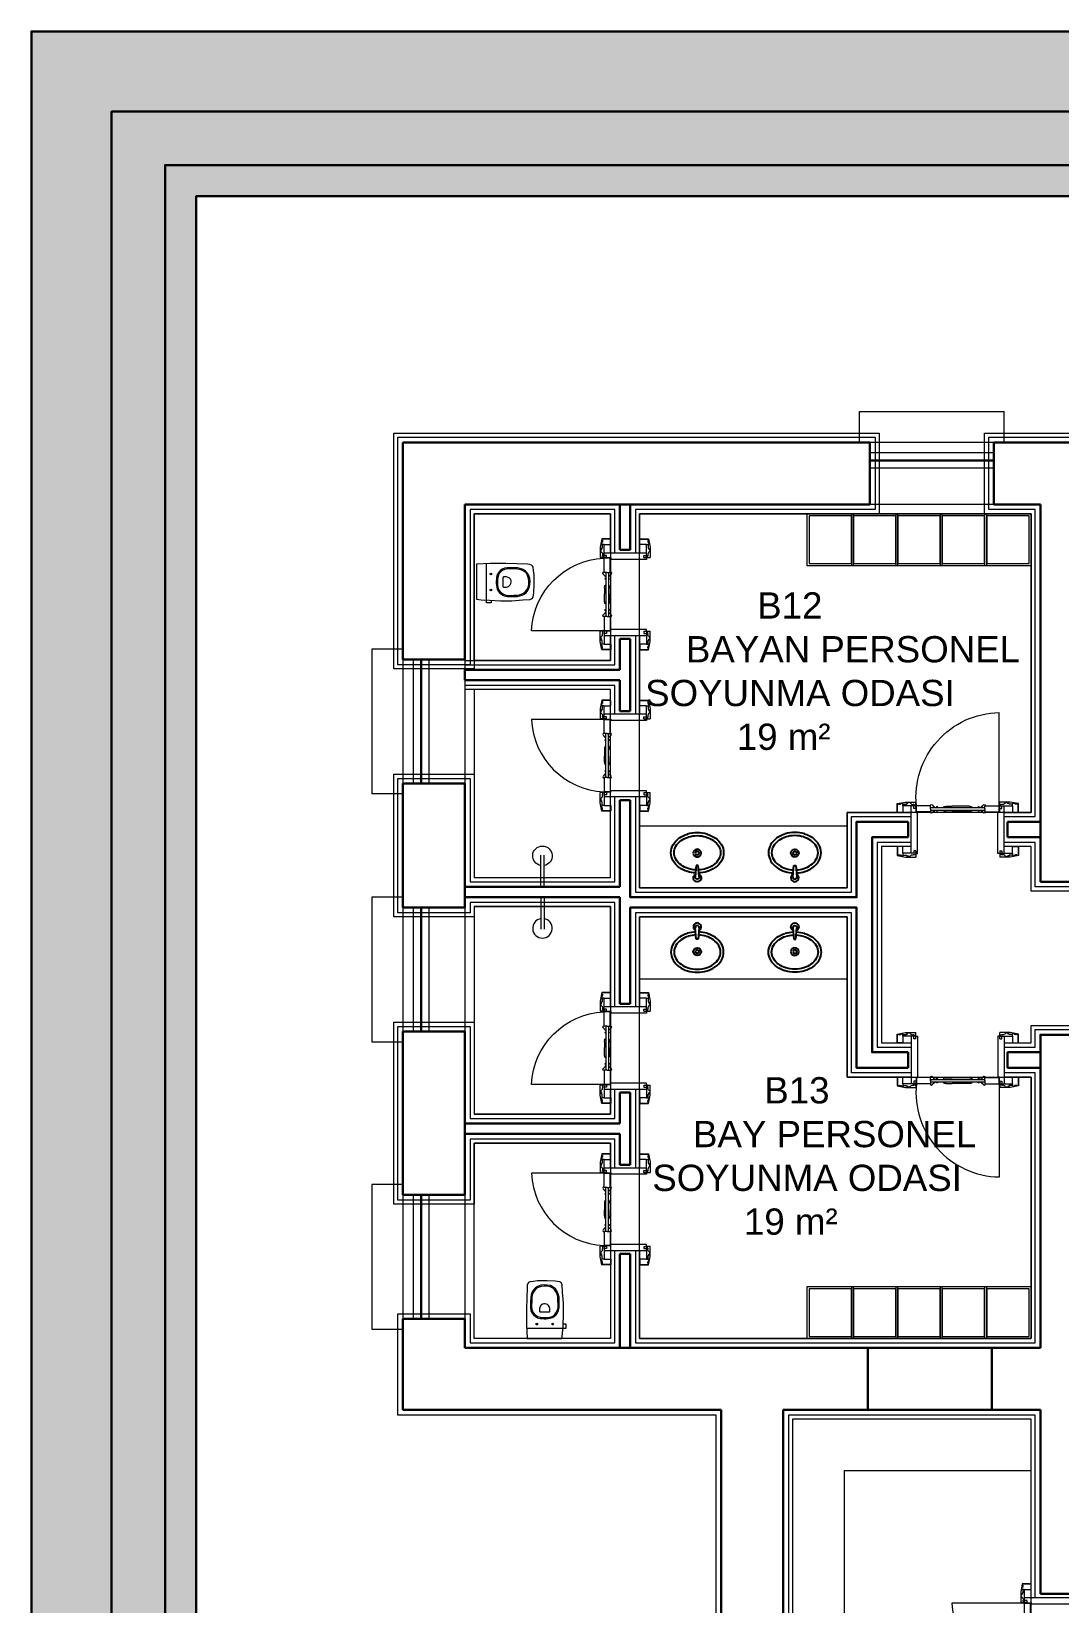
# Model space of a CAD drawing. Header units: millimetres. Extents: x 4346 to 24970, y -10214 to -5839.
# Drawn here: x 4346 to 5340, y -7501 to -5981 of the extents above; entities that cross this region are included whole.
import ezdxf

# ---------------------------------------------------------------- set-up
doc = ezdxf.new("R2010")
doc.units = ezdxf.units.MM
doc.set_wipeout_variables(frame=1)
doc.layers.add('a_mermer', color=143, linetype='Continuous', lineweight=0, transparency=0.2)
doc.layers.add('a_parke', color=35, linetype='Continuous', lineweight=0, transparency=0.2)
for name, color, linetype, lineweight in [('Duvar', 7, 'Continuous', 30), ('duvar mevcut', 55, 'Continuous', 30), ('QAPI_UST_KESIM', 1, 'Continuous', 5), ('TEFRIS', 11, 'Continuous', 15), ('Tefriş', 31, 'Continuous', 13), ('WL - ALÇIPAN KAPLAMA', 30, 'Continuous', 15), ('YAZıMAHAL', 152, 'Continuous', 20)]:
    doc.layers.add(name, color=color, linetype=linetype, lineweight=lineweight)
doc.layers.add('YH-A-01-R.Fi-100_TYPE2$0$A_furn-wet', color=113, linetype='Continuous')
doc.styles.add('STYLUS BT', font='stylu.ttf')

# ---------------------------------------------------------------- blocks, each defined once
blk = doc.blocks.new('YH-A-01-R.Fi-100_TYPE1$0$metropole')
blk.add_wipeout([(-16.9, 0), (16.9, 0), (17.4, -9.8), (17.6, -13.4), (17.6, -28.6), (17.3, -39), (16.8, -50.7), (16.7, -51.8), (16.1, -53.4), (15.2, -54.4), (14, -54.9), (6.7, -55.9), (-2.6, -56), (-14.8, -55), (-16.1, -54.1), (-17.1, -51.9), (-18.3, -34.4), (-18.4, -23.2), (-17.7, -9.8), (-17.4, -4.7)])
for points in [[(-2.6, -56), (2.6, -56), (6.7, -55.9), (11, -55.3), (14, -54.9), (15.2, -54.4), (16.1, -53.4), (16.7, -51.8), (16.9, -49.5), (17.6, -28.6), (17.6, -24.2), (17.6, -13.4), (16.9, 0), (-16.9, 0), (-16.9, 0), (-17.4, -4.7), (-17.9, -12.5), (-18.4, -23.2), (-18.3, -34.4), (-17.5, -44.9), (-17.1, -51.9), (-16.1, -54.1), (-14.8, -55), (-10.2, -55.6)], [(0.5, -19.2), (-1.7, -19.2), (-3.6, -19.4), (-5.6, -19.7), (-7.7, -20.4), (-9.5, -21.5), (-10.9, -22.6), (-12.1, -24.2), (-13, -25.6), (-13.5, -27), (-13.9, -28.5), (-14.2, -29.7), (-14.3, -31.2), (-14.2, -32.8), (-14.2, -36.3), (-14.1, -39.9), (-13.6, -41.9), (-12.9, -44.4), (-11.9, -46.1), (-10.7, -48.1), (-8.5, -49.8), (-5.7, -51.2), (-2.6, -51.8), (0.3, -51.9), (3.5, -51.6), (6.7, -50.4), (8.8, -49.2), (10.4, -47.5), (12, -45.2), (13, -42.2), (13.4, -39.6), (13.6, -35.8), (13.7, -32.3), (13.6, -29.8), (13.1, -27.1), (12.2, -25), (10.8, -23), (8.8, -21.3), (6.9, -20.2), (4.3, -19.5), (2.2, -19.3)], [(3.9, -25.7), (-4.6, -25.7), (-4.9, -25.9), (-5.1, -26.3), (-5.1, -29), (-4.9, -30), (-4.4, -31.1), (-3.7, -31.9), (-2.9, -32.8), (-1.8, -33.3), (-0.4, -33.7), (0.8, -33.7), (2.1, -33.3), (3.1, -32.4), (3.9, -31.5), (4.3, -30.6), (4.8, -29.2), (4.8, -26.3), (4.5, -25.9), (4.2, -25.8)]]:
    blk.add_lwpolyline(points, close=True)
for points in [[(-18, -14.3), (-20.5, -14.3), (-20.5, -9.8), (-17.7, -9.8), (17.4, -9.8)], [(0.5, -20.4), (-1.7, -20.3), (-3.5, -20.5), (-5.3, -20.8), (-7.3, -21.5), (-8.9, -22.4), (-10.1, -23.4), (-11.1, -24.8), (-11.9, -26.1), (-12.4, -27.3), (-12.8, -28.7), (-13.1, -29.8), (-13.1, -31.2), (-13.1, -32.8), (-13, -36.3), (-13, -39.7), (-12.5, -41.6), (-11.8, -43.9), (-10.9, -45.5), (-9.8, -47.3), (-7.9, -48.9), (-5.4, -50.1), (-2.5, -50.7), (0.2, -50.7), (3.2, -50.4), (6.2, -49.3), (8, -48.3), (9.5, -46.7), (10.9, -44.7), (11.9, -41.9), (12.3, -39.5), (12.4, -35.8), (12.6, -32.3), (12.5, -29.9), (12, -27.5), (11.2, -25.6), (10, -23.8), (8.2, -22.2), (6.4, -21.2), (4.1, -20.6), (2.1, -20.4), (0.5, -20.4)]]:
    blk.add_lwpolyline(points)
for centre in [(-7.9, -14), (7.5, -14)]:
    blk.add_circle(centre, 0.84)
blk = doc.blocks.new('duş başlığı')
for p, q in [((5198.2, 25500.1), (5198.2, 25469.3)), ((5201.2, 25500.1), (5201.2, 25469.3))]:
    blk.add_line(p, q)
blk.add_arc((5199.7, 25470.1), 9.5, 99.0847, 80.9153)
blk = doc.blocks.new('kapipervaz')
at = {"layer": 'QAPI_UST_KESIM'}
for p, q in [((76405.6, 185957.2), (76405.6, 185963.7)), ((76405.6, 185963.7), (76410.8, 185963.7)), ((76410.8, 185963.7), (76410.8, 185955.7)), ((76393.2, 185959.7), (76395.2, 185959.7)), ((76393.2, 185959.7), (76393.2, 185956.3)), ((76393.2, 185957.2), (76405.6, 185957.2)), ((76395.2, 185959.7), (76395.2, 185957.2)), ((76402.2, 185954.9), (76400.8, 185954.9)), ((76405.6, 185955.5), (76402.2, 185955.5)), ((76402.2, 185955.5), (76402.2, 185954.9)), ((76405.6, 185957.2), (76405.6, 185955.5)), ((76405.6, 185955.5), (76405.6, 185955.1)), ((76407, 185955.1), (76407.2, 185955.1))]:
    blk.add_line(p, q, dxfattribs=at)
for centre, radius, start, end in [((76393.3, 185956.3), 0.154, 164.5943, 245.8606), ((76393.7, 185953.6), 2.61, 60.471, 98.9376), ((76395.2, 185956), 0.275, 217.0222, 348.7051), ((76395.7, 185952.3), 3.62, 35.9499, 94.6026), ((76399.6, 185955.1), 1.15, 211.4655, 352.0444), ((76406.3, 185955.3), 0.766, 199.2135, 337.6241), ((76409, 185953), 2.73, 74.455, 132.3462), ((76410.3, 185955.8), 0.516, 194.6871, 347.1328)]:
    blk.add_arc(centre, radius, start, end, dxfattribs=at)
blk = doc.blocks.new('papuc1')
at = {"layer": 'QAPI_UST_KESIM'}
for p, q in [((76393.2, 185928.6), (76401.3, 185930.1)), ((76393.2, 185920), (76393.2, 185928.6)), ((76401.3, 185930.1), (76411.2, 185930.1)), ((76411.2, 185925.7), (76411.2, 185930.1))]:
    blk.add_line(p, q, dxfattribs=at)
blk = doc.blocks.new('k20')
at = {"layer": 'QAPI_UST_KESIM'}
for p, q in [((-6.1, -19.8), (-6.1, 26.4)), ((-1.4, 19.8), (0, 19.8)), ((-1.2, 20.3), (-1.2, 26.4)), ((-1.2, 26.3), (-1.2, 20.3)), ((12.6, 26.3), (-1.2, 26.3)), ((12.6, 20.3), (-1.2, 20.3)), ((0, -19.8), (0, 19.8)), ((12.6, 23.2), (12.6, 26.3)), ((65.2, 24.5), (12.6, 24.5)), ((12.6, 23.3), (12.6, 20.3)), ((65.2, 22), (12.6, 22)), ((14.9, 26.4), (14.6, 26.4)), ((14.9, 20.1), (14.6, 20.1)), ((16.5, 24.5), (16.5, 25.1)), ((16.5, 22), (16.5, 21.4)), ((27.6, 25.7), (27.6, 26)), ((27.6, 26), (44.5, 26)), ((27.6, 20.8), (27.6, 20.5)), ((27.6, 20.5), (44.5, 20.5)), ((50.1, 26), (44.5, 26)), ((50.1, 20.5), (44.5, 20.5)), ((50.1, 25.7), (50.1, 26)), ((50.1, 20.8), (50.1, 20.5)), ((61.3, 24.5), (61.3, 25.1)), ((61.3, 22), (61.3, 21.4)), ((62.9, 26.4), (63.2, 26.4)), ((62.9, 20.1), (63.2, 20.1)), ((65.2, 26.3), (79, 26.3)), ((65.2, 23.2), (65.2, 26.3)), ((65.2, 23.3), (65.2, 20.3)), ((65.2, 20.3), (79, 20.3)), ((77.8, -19.8), (77.8, 19.8)), ((79.2, 19.8), (77.8, 19.8)), ((79, 20.3), (79, 26.4)), ((83.9, -19.8), (83.9, 26.4)), ((-1.8, -19.8), (0, -19.8)), ((79.6, -19.8), (77.8, -19.8))]:
    blk.add_line(p, q, dxfattribs=at)
for points in [[(-1.2, 26.4), (-1.2, 116.6)], [(-1.8, 26.3), (-1.4, 26.3), (-1.4, 19.8)], [(79.2, 19.8), (79.2, 26.3), (79.6, 26.3)]]:
    blk.add_lwpolyline(points, dxfattribs=at)
for points in [[(18, 24.5), (18, 25), (18.3, 25, -1), (19.3, 25), (19.5, 25), (19.5, 24.5)], [(18, 22), (18, 21.5), (18.3, 21.5, 1), (19.3, 21.5), (19.5, 21.5), (19.5, 22)], [(58.3, 24.5), (58.3, 25), (58.5, 25, -1), (59.5, 25), (59.8, 25), (59.8, 24.5)], [(58.3, 22.1), (58.3, 21.6), (58.5, 21.6, 1), (59.5, 21.6), (59.8, 21.6), (59.8, 22.1)]]:
    blk.add_lwpolyline(points, format="xyb", dxfattribs=at)
for centre, radius, start, end in [((-2.7, 34.4), 82.1, 354.3568, 88.926), ((-2.7, 34.4), 82.1, 354.3568, 88.926), ((13.4, 26.3), 1.2, 5.6023, 180.4803), ((13.4, 20.3), 1.2, 179.5197, 354.3977), ((16.8, 27.1), 2, 199.6761, 263.2827), ((16.8, 19.5), 2, 96.7173, 160.3239), ((26.3, 23.8), 1.92, 94.5143, 156.6514), ((26.3, 22.8), 1.92, 203.3486, 265.4857), ((27.1, 12.6), 13.1, 87.45, 94.1021), ((27.1, 33.9), 13.1, 265.8979, 272.55), ((50.7, 12.6), 13.1, 85.8979, 92.55), ((50.7, 33.9), 13.1, 267.45, 274.1021), ((51.5, 23.8), 1.92, 23.3486, 85.4857), ((51.5, 22.8), 1.92, 274.5143, 336.6514), ((61, 27.1), 2, 276.7173, 340.3239), ((61, 19.5), 2, 19.6761, 83.2827), ((64.4, 26.3), 1.2, 359.5197, 174.3977), ((64.4, 20.3), 1.2, 185.6023, 0.4803)]:
    blk.add_arc(centre, radius, start, end, dxfattribs=at)
at = {"layer": 'QAPI_UST_KESIM', "extrusion": (0, 0, -1), "xscale": -1, "zscale": -1}
for name, p in [('papuc1', (76413, -185900.2)), ('kapipervaz', (76313.6, -185976.9))]:
    blk.add_blockref(name, p, dxfattribs=at)
at = {"layer": 'QAPI_UST_KESIM', "extrusion": (0, 0, -1), "xscale": -1, "zscale": -1, "rotation": 180}
for name, p in [('kapipervaz', (-76391.4, 185983.5)), ('papuc1', (-76490.8, 185906.8))]:
    blk.add_blockref(name, p, dxfattribs=at)
at = {"layer": 'QAPI_UST_KESIM', "xscale": -1}
for name, p in [('papuc1', (76490.8, -185900.2)), ('kapipervaz', (76391.4, -185976.9))]:
    blk.add_blockref(name, p, dxfattribs=at)
at = {"layer": 'QAPI_UST_KESIM', "xscale": -1, "rotation": 180}
for name, p in [('kapipervaz', (-76313.6, 185983.5)), ('papuc1', (-76413, 185906.8))]:
    blk.add_blockref(name, p, dxfattribs=at)
blk = doc.blocks.new('fghdgfhhg')
at = {"layer": 'YH-A-01-R.Fi-100_TYPE2$0$A_furn-wet'}
for p, q in [((14593.5, -5515.4), (14604.5, -5514.4)), ((14593.5, -5517.4), (14593.5, -5515.4)), ((14604.5, -5518.4), (14593.5, -5517.4))]:
    blk.add_line(p, q, dxfattribs=at)
for radius in [3.77, 1.77]:
    blk.add_circle((14581.5, -5516.4), radius, dxfattribs=at)
for centre, radius, start, end in [((14588.5, -5514.4), 26.5, 144.7276, 163.6705), ((14588.5, -5514.4), 23.5, 144.7276, 163.6705), ((14584, -5511.2), 21, 120.3538, 144.7276), ((14584, -5511.2), 18, 120.3538, 144.7276), ((14581.1, -5506.4), 15.4, 90, 120.3538), ((14581.1, -5506.4), 12.4, 90, 120.3538), ((14581.1, -5506.4), 15.4, 59.6462, 90), ((14581.1, -5506.4), 12.4, 59.6462, 90), ((14578.3, -5511.2), 18, 35.2724, 59.6462), ((14578.3, -5511.2), 21, 35.2724, 59.6462), ((14573.8, -5514.4), 23.5, 16.3295, 35.2724), ((14573.8, -5514.4), 26.5, 16.3295, 35.2724), ((14595.5, -5516.4), 33.9, 163.6705, 180), ((14595.5, -5516.4), 33.9, 180, 196.3295), ((14595.5, -5516.4), 30.9, 163.6705, 180), ((14595.5, -5516.4), 30.9, 180, 196.3295), ((14566.8, -5516.4), 30.9, 2.5452, 16.3295), ((14566.8, -5516.4), 30.9, 343.6705, 357.4548), ((14566.8, -5516.4), 33.9, 2.7799, 16.3295), ((14566.8, -5516.4), 33.9, 343.6705, 357.2201), ((14605.5, -5516.4), 3.77, 208.3615, 151.6385), ((14604.7, -5516.4), 2.01, 264.8056, 95.1944), ((14588.5, -5518.5), 26.5, 196.3295, 215.2724), ((14588.5, -5518.5), 23.5, 196.3295, 215.2724), ((14584, -5521.7), 18, 215.2724, 239.6462), ((14578.3, -5521.7), 18, 300.3538, 324.7276), ((14573.8, -5518.5), 23.5, 324.7276, 343.6705), ((14573.8, -5518.5), 26.5, 324.7276, 343.6705), ((14584, -5521.7), 21, 215.2724, 239.6462), ((14581.1, -5526.5), 15.4, 239.6462, 270), ((14581.1, -5526.5), 12.4, 239.6462, 270), ((14581.1, -5526.5), 12.4, 270, 300.3538), ((14581.1, -5526.5), 15.4, 270, 300.3538), ((14578.3, -5521.7), 21, 300.3538, 324.7276)]:
    blk.add_arc(centre, radius, start, end, dxfattribs=at)
blk = doc.blocks.new('k06')
at = {"layer": 'QAPI_UST_KESIM'}
for p, q in [((13258.7, -985.5), (13258.7, -944.4)), ((13263.4, -951), (13264.8, -951)), ((13263.6, -950.5), (13263.6, -944.4)), ((13277.4, -944.5), (13263.6, -944.5)), ((13277.4, -950.5), (13263.6, -950.5)), ((13264.8, -985.5), (13264.8, -951)), ((13277.4, -947.6), (13277.4, -944.5)), ((13277.4, -946.3), (13320, -946.3)), ((13277.4, -947.5), (13277.4, -950.5)), ((13277.4, -948.8), (13320, -948.8)), ((13279.7, -944.4), (13279.4, -944.4)), ((13279.7, -950.6), (13279.4, -950.6)), ((13281.3, -946.3), (13281.3, -945.7)), ((13281.3, -948.8), (13281.3, -949.3)), ((13292.5, -945.1), (13292.5, -944.8)), ((13292.5, -944.8), (13298.1, -944.8)), ((13292.5, -949.9), (13292.5, -950.3)), ((13292.5, -950.3), (13298.1, -950.3)), ((13304.9, -944.8), (13298.1, -944.8)), ((13304.9, -950.3), (13298.1, -950.3)), ((13304.9, -945.1), (13304.9, -944.8)), ((13304.9, -949.9), (13304.9, -950.3)), ((13316, -946.3), (13316, -945.7)), ((13316, -948.8), (13316, -949.3)), ((13317.7, -944.4), (13318, -944.4)), ((13317.7, -950.6), (13318, -950.6)), ((13320, -944.5), (13333.8, -944.5)), ((13320, -947.6), (13320, -944.5)), ((13320, -947.5), (13320, -950.5)), ((13320, -950.5), (13333.8, -950.5)), ((13332.6, -985.5), (13332.6, -951)), ((13334, -951), (13332.6, -951)), ((13333.8, -950.5), (13333.8, -944.4)), ((13333.8, -944.5), (13333.8, -950.5)), ((13338.7, -985.5), (13338.7, -944.4)), ((13263, -985.5), (13264.8, -985.5)), ((13334.4, -985.5), (13332.6, -985.5))]:
    blk.add_line(p, q, dxfattribs=at)
for points in [[(13333.8, -944.4), (13333.8, -874.2)], [(13263.4, -951), (13263.4, -944.5), (13263, -944.5)], [(13334.4, -944.5), (13334, -944.5), (13334, -951)]]:
    blk.add_lwpolyline(points, dxfattribs=at)
for points in [[(13284.3, -946.3), (13284.3, -945.8), (13284.1, -945.8, 1), (13283.1, -945.8), (13282.8, -945.8), (13282.8, -946.3)], [(13284.3, -948.7), (13284.3, -949.2), (13284.1, -949.2, -1), (13283.1, -949.2), (13282.8, -949.2), (13282.8, -948.7)], [(13314.6, -946.3), (13314.6, -945.8), (13314.3, -945.8, 1), (13313.3, -945.8), (13313.1, -945.8), (13313.1, -946.3)], [(13314.6, -948.8), (13314.6, -949.3), (13314.3, -949.3, -1), (13313.3, -949.3), (13313.1, -949.3), (13313.1, -948.8)]]:
    blk.add_lwpolyline(points, format="xyb", dxfattribs=at)
for centre, radius, start, end in [((13337.3, -947.9), 73.8, 92.7152, 177.2848), ((13278.2, -944.5), 1.2, 5.6023, 180.4803), ((13278.2, -950.5), 1.2, 179.5197, 354.3977), ((13281.6, -943.7), 2, 199.6761, 263.2827), ((13281.6, -951.3), 2, 96.7173, 160.3239), ((13291.1, -947), 1.92, 94.5143, 156.6514), ((13291.1, -948), 1.92, 203.3486, 265.4857), ((13291.9, -958.2), 13.1, 87.45, 94.1021), ((13291.9, -936.9), 13.1, 265.8979, 272.55), ((13305.5, -958.2), 13.1, 85.8979, 92.55), ((13305.5, -936.9), 13.1, 267.45, 274.1021), ((13306.3, -947), 1.92, 23.3486, 85.4857), ((13306.3, -948), 1.92, 274.5143, 336.6514), ((13315.8, -943.7), 2, 276.7173, 340.3239), ((13315.8, -951.3), 2, 19.6761, 83.2827), ((13319.2, -944.5), 1.2, 359.5197, 174.3977), ((13319.2, -950.5), 1.2, 185.6023, 0.4803)]:
    blk.add_arc(centre, radius, start, end, dxfattribs=at)
for name, p in [('papuc1', (-63148.2, -186871)), ('kapipervaz', (-63058.8, -186942.7))]:
    blk.add_blockref(name, p, dxfattribs=at)
at = {"layer": 'QAPI_UST_KESIM', "rotation": 180}
for name, p in [('kapipervaz', (89656.1, 185012.7)), ('papuc1', (89745.6, 184941))]:
    blk.add_blockref(name, p, dxfattribs=at)
at = {"layer": 'QAPI_UST_KESIM', "extrusion": (0, 0, -1), "zscale": -1}
for name, p in [('papuc1', (-89745.6, -186871)), ('kapipervaz', (-89656.1, -186942.7))]:
    blk.add_blockref(name, p, dxfattribs=at)
at = {"layer": 'QAPI_UST_KESIM', "extrusion": (0, 0, -1), "zscale": -1, "rotation": 180}
for name, p in [('kapipervaz', (63058.8, 185012.7)), ('papuc1', (63148.2, 184941))]:
    blk.add_blockref(name, p, dxfattribs=at)
blk = doc.blocks.new('k27')
at = {"layer": 'QAPI_UST_KESIM'}
for p, q in [((-73.9, -32.3), (-73.9, 38.9)), ((-69.2, 32.3), (-67.8, 32.3)), ((-69, 32.8), (-69, 38.9)), ((-55.2, 38.8), (-69, 38.8)), ((-55.2, 32.8), (-69, 32.8)), ((-67.8, -32.3), (-67.8, 32.3)), ((-55.2, 35.7), (-55.2, 38.8)), ((-55.2, 37), (-12.6, 37)), ((-55.2, 35.8), (-55.2, 32.8)), ((-55.2, 34.5), (-12.6, 34.5)), ((-52.9, 38.9), (-53.2, 38.9)), ((-52.9, 32.6), (-53.2, 32.6)), ((-51.3, 37), (-51.3, 37.6)), ((-51.3, 34.5), (-51.3, 33.9)), ((-40.1, 38.2), (-40.1, 38.5)), ((-40.1, 38.5), (-34.5, 38.5)), ((-40.1, 33.3), (-40.1, 33)), ((-40.1, 33), (-34.5, 33)), ((-27.6, 38.5), (-34.5, 38.5)), ((-27.6, 33), (-34.5, 33)), ((-27.6, 38.2), (-27.6, 38.5)), ((-27.6, 33.3), (-27.6, 33)), ((-16.5, 37), (-16.5, 37.6)), ((-16.5, 34.5), (-16.5, 33.9)), ((-14.9, 38.9), (-14.6, 38.9)), ((-14.9, 32.6), (-14.6, 32.6)), ((-12.6, 38.8), (1.2, 38.8)), ((-12.6, 35.7), (-12.6, 38.8)), ((-12.6, 35.8), (-12.6, 32.8)), ((-12.6, 32.8), (1.2, 32.8)), ((0, -32.3), (0, 32.3)), ((1.4, 32.3), (0, 32.3)), ((1.2, 32.8), (1.2, 38.9)), ((1.2, 38.8), (1.2, 32.8)), ((6.1, -32.3), (6.1, 38.9)), ((-69.6, -32.3), (-67.8, -32.3)), ((1.8, -32.3), (0, -32.3))]:
    blk.add_line(p, q, dxfattribs=at)
for points in [[(1.2, 38.9), (1.2, 109.1)], [(-69.2, 32.3), (-69.2, 38.8), (-69.6, 38.8)], [(1.8, 38.8), (1.4, 38.8), (1.4, 32.3)]]:
    blk.add_lwpolyline(points, dxfattribs=at)
for points in [[(-48.3, 37), (-48.3, 37.5), (-48.5, 37.5, 1), (-49.5, 37.5), (-49.8, 37.5), (-49.8, 37)], [(-48.3, 34.6), (-48.3, 34.1), (-48.5, 34.1, -1), (-49.5, 34.1), (-49.8, 34.1), (-49.8, 34.6)], [(-18, 37), (-18, 37.5), (-18.3, 37.5, 1), (-19.3, 37.5), (-19.5, 37.5), (-19.5, 37)], [(-18, 34.5), (-18, 34), (-18.3, 34, -1), (-19.3, 34), (-19.5, 34), (-19.5, 34.5)]]:
    blk.add_lwpolyline(points, format="xyb", dxfattribs=at)
for centre, radius, start, end in [((4.7, 35.4), 73.8, 92.7152, 177.2848), ((-54.4, 38.8), 1.2, 5.6023, 180.4803), ((-54.4, 32.8), 1.2, 179.5197, 354.3977), ((-51, 39.6), 2, 199.6761, 263.2827), ((-51, 32), 2, 96.7173, 160.3239), ((-41.5, 36.3), 1.92, 94.5143, 156.6514), ((-41.5, 35.3), 1.92, 203.3486, 265.4857), ((-40.7, 25.1), 13.1, 87.45, 94.1021), ((-40.7, 46.4), 13.1, 265.8979, 272.55), ((-27.1, 25.1), 13.1, 85.8979, 92.55), ((-27.1, 46.4), 13.1, 267.45, 274.1021), ((-26.3, 36.3), 1.92, 23.3486, 85.4857), ((-26.3, 35.3), 1.92, 274.5143, 336.6514), ((-16.8, 39.6), 2, 276.7173, 340.3239), ((-16.8, 32), 2, 19.6761, 83.2827), ((-13.4, 38.8), 1.2, 359.5197, 174.3977), ((-13.4, 32.8), 1.2, 185.6023, 0.4803)]:
    blk.add_arc(centre, radius, start, end, dxfattribs=at)
for name, p in [('papuc1', (-76480.8, -185887.7)), ('kapipervaz', (-76391.4, -185989.4))]:
    blk.add_blockref(name, p, dxfattribs=at)
at = {"layer": 'QAPI_UST_KESIM', "rotation": 180}
for name, p in [('kapipervaz', (76323.6, 185996)), ('papuc1', (76413, 185894.3))]:
    blk.add_blockref(name, p, dxfattribs=at)
at = {"layer": 'QAPI_UST_KESIM', "extrusion": (0, 0, -1), "zscale": -1}
for name, p in [('papuc1', (-76413, -185887.7)), ('kapipervaz', (-76323.6, -185989.4))]:
    blk.add_blockref(name, p, dxfattribs=at)
at = {"layer": 'QAPI_UST_KESIM', "extrusion": (0, 0, -1), "zscale": -1, "rotation": 180}
for name, p in [('kapipervaz', (76391.4, 185996)), ('papuc1', (76480.8, 185894.3))]:
    blk.add_blockref(name, p, dxfattribs=at)

msp = doc.modelspace()

# ---------------------------------------------------------------- hatches: boundary and pattern name
at = {"layer": 'Duvar'}
h = msp.add_hatch(color=256, dxfattribs=at)
h.dxf.hatch_style = 1
h.paths.add_polyline_path([(4423.2, -10136.8), (10254.2, -10136.8), (10254.2, -6058.9), (4423.2, -6058.9)], flags=16)
h.paths.add_polyline_path([(4345.7, -10214.3), (10331.8, -10214.3), (10331.8, -5981.3), (4345.7, -5981.3)])
at = {"layer": 'Duvar', "true_color": 0x636466}
h = msp.add_hatch(color=251, dxfattribs=at)
h.dxf.hatch_style = 1
h.paths.add_polyline_path([(4475, -10085.1), (10202.5, -10085.1), (10202.5, -6110.6), (4475, -6110.6)], flags=16)
h.paths.add_polyline_path([(4423.2, -10136.8), (10254.2, -10136.8), (10254.2, -6058.9), (4423.2, -6058.9)])
at = {"layer": 'Duvar'}
h = msp.add_hatch(color=256, dxfattribs=at)
h.dxf.hatch_style = 1
h.paths.add_polyline_path([(4505.1, -10054.9), (10172.4, -10054.9), (10172.4, -6140.7), (4505.1, -6140.7)], flags=16)
h.paths.add_polyline_path([(4475, -10085.1), (10202.5, -10085.1), (10202.5, -6110.6), (4475, -6110.6)])

# ---------------------------------------------------------------- linework, layer by layer
at = {"lineweight": 5}
for p, q in [((5147.3, -6379), (5147.3, -6349)), ((5147.3, -6349), (5287.3, -6349)), ((5287.3, -6379), (5287.3, -6349)), ((4705.3, -6579), (4675.3, -6579)), ((4705.3, -6579), (4675.3, -6579)), ((4675.3, -6579), (4675.3, -6719)), ((4705.3, -6719), (4675.3, -6719)), ((4705.3, -6819), (4675.3, -6819)), ((4675.3, -6819), (4675.3, -6959)), ((4675.3, -6959), (4705.3, -6959)), ((4705.3, -7097), (4675.3, -7097)), ((4675.3, -7097), (4675.3, -7237)), ((4675.3, -7237), (4705.3, -7237))]:
    msp.add_line(p, q, dxfattribs=at)
at = {"color": 5, "lineweight": 0}
for p, q in [((5277.3, -6379), (5157.3, -6379)), ((5277.3, -6389), (5157.3, -6389)), ((5277.3, -6404), (5157.3, -6404)), ((5277.3, -6439), (5157.3, -6439)), ((4705.3, -6589), (4705.3, -6709)), ((4715.3, -6589), (4715.3, -6709)), ((4730.3, -6589), (4730.3, -6709)), ((4765.3, -6589), (4765.3, -6709)), ((4705.3, -6829), (4705.3, -6949)), ((4715.3, -6829), (4715.3, -6949)), ((4730.3, -6829), (4730.3, -6949)), ((4765.3, -6829), (4765.3, -6949)), ((4705.3, -7107), (4705.3, -7227)), ((4715.3, -7107), (4715.3, -7227)), ((4730.3, -7107), (4730.3, -7227)), ((4765.3, -7107), (4765.3, -7227))]:
    msp.add_line(p, q, dxfattribs=at)
at = {"color": 5, "lineweight": 30}
for p, q in [((5277.3, -6396.5), (5157.3, -6396.5)), ((4705.3, -6589), (4765.3, -6589)), ((4722.8, -6589), (4722.8, -6709)), ((4705.3, -6709), (4765.3, -6709)), ((4705.3, -6829), (4765.3, -6829)), ((4722.8, -6829), (4722.8, -6949)), ((4705.3, -6949), (4765.3, -6949)), ((4705.3, -7107), (4765.3, -7107)), ((4722.8, -7107), (4722.8, -7227)), ((4705.3, -7227), (4765.3, -7227))]:
    msp.add_line(p, q, dxfattribs=at)
for points in [[(5157.3, -6379), (5157.3, -6439)], [(5277.3, -6379), (5277.3, -6439)]]:
    msp.add_lwpolyline(points, dxfattribs=at)
at = {"layer": 'a_mermer'}
for points in [[(4934.3, -6448), (5313.3, -6448), (5313.3, -6737), (5135.3, -6737), (5135.3, -6810), (4934.3, -6810), (4934.3, -6448)], [(4934.3, -6838), (5135.3, -6838), (5135.3, -6993), (5313.3, -6993), (5313.3, -7246), (4934.3, -7246), (4934.3, -6838)], [(5313.3, -8703.3), (5313.3, -7324), (5082.3, -7324), (5082.3, -8869)]]:
    msp.add_lwpolyline(points, dxfattribs=at)
for points in [[(4774.3, -6800), (4906.3, -6800), (4906.3, -6618), (4774.3, -6618)], [(4774.5, -6828), (4906.3, -6828), (4906.3, -7029), (4774.5, -7029)]]:
    msp.add_lwpolyline(points, close=True, dxfattribs=at)
at = {"layer": 'Duvar'}
for p, q in [((5155.3, -7255), (5275.3, -7255)), ((5155.3, -7315), (5275.3, -7315))]:
    msp.add_line(p, q, dxfattribs=at)
for points in [[(4345.7, -10214.3), (10331.8, -10214.3), (10331.8, -5981.3), (4345.7, -5981.3)], [(4423.2, -10136.8), (10254.2, -10136.8), (10254.2, -6058.9), (4423.2, -6058.9)], [(4475, -10085.1), (10202.5, -10085.1), (10202.5, -6110.6), (4475, -6110.6)], [(4505.1, -10054.9), (10172.4, -10054.9), (10172.4, -6140.7), (4505.1, -6140.7)]]:
    msp.add_lwpolyline(points, close=True, dxfattribs=at)
for points in [[(4915.3, -6483), (4915.3, -6439)], [(4925.3, -6483), (4925.3, -6439)], [(4925.3, -6483), (4915.3, -6483)], [(4915.3, -6599), (4915.3, -6569)], [(4925.3, -6569), (4915.3, -6569)], [(4925.3, -6639), (4925.3, -6569)], [(4915.3, -6599), (4765.3, -6599)], [(4915.3, -6609), (4765.3, -6609)], [(4915.3, -6639), (4915.3, -6609)], [(4925.3, -6639), (4915.3, -6639)], [(4915.3, -6809), (4915.3, -6725)], [(4925.3, -6725), (4915.3, -6725)], [(4925.3, -6725), (4925.3, -6819), (5144.3, -6819), (5144.3, -6746), (5194.3, -6746)], [(5194.3, -6761), (5194.3, -6746)], [(5290.3, -6761), (5290.3, -6746)], [(5322.3, -6746), (5290.3, -6746)], [(5194.3, -6761), (5159.3, -6761), (5159.3, -6969), (5194.3, -6969)], [(5322.3, -6761), (5290.3, -6761)], [(4765.3, -6809), (4915.3, -6809)], [(4765.3, -6819), (4915.3, -6819)], [(4915.3, -6922), (4915.3, -6819)], [(4925.3, -6922), (4925.3, -6829), (5144.3, -6829), (5144.3, -6984), (5194.3, -6984)], [(4925.3, -6922), (4915.3, -6922)], [(5194.3, -6984), (5194.3, -6969)], [(5290.3, -6984), (5290.3, -6969)], [(5290.3, -6969), (5322.3, -6969)], [(5290.3, -6984), (5322.3, -6984)], [(4925.3, -7008), (4915.3, -7008)], [(4915.3, -7038), (4915.3, -7008)], [(4925.3, -7078), (4925.3, -7008)], [(4915.3, -7038), (4765.3, -7038)], [(4915.3, -7048), (4765.3, -7048)], [(4915.3, -7078), (4915.3, -7048)], [(4925.3, -7078), (4915.3, -7078)], [(4925.3, -7164), (4915.3, -7164)], [(4915.3, -7255), (4915.3, -7164)], [(4925.3, -7255), (4925.3, -7164)]]:
    msp.add_lwpolyline(points, dxfattribs=at)
at = {"layer": 'duvar mevcut'}
for p, q in [((5157.3, -6379), (5157.3, -6439)), ((5277.3, -6439), (5277.3, -6379)), ((4705.3, -6589), (4765.3, -6589)), ((4765.3, -6599), (4765.3, -6609)), ((4765.3, -6709), (4705.3, -6709)), ((4705.3, -6829), (4765.3, -6829)), ((4765.3, -6949), (4705.3, -6949)), ((4705.3, -7107), (4765.3, -7107))]:
    msp.add_line(p, q, dxfattribs=at)
at = {"layer": 'duvar mevcut', "lineweight": 30}
for p, q in [((4705.3, -7227), (4765.3, -7227)), ((5155.3, -7255), (5155.3, -7315)), ((5275.3, -7255), (5275.3, -7315))]:
    msp.add_line(p, q, dxfattribs=at)
for points in [[(4705.3, -6379), (4705.3, -6589)], [(4705.3, -6379), (5157.3, -6379)], [(5277.3, -6379), (5592.3, -6379)], [(4765.3, -6439), (4765.3, -6589)], [(4765.3, -6439), (5157.3, -6439)], [(5277.3, -6439), (5322.3, -6439)], [(5322.3, -6439), (5322.3, -6804)], [(4705.3, -6709), (4705.3, -6829)], [(4765.3, -6709), (4765.3, -6829)], [(5322.3, -6804), (5362.3, -6804)], [(4705.3, -6949), (4705.3, -7107)], [(4765.3, -6949), (4765.3, -7107)], [(5362.3, -7333), (5362.3, -6952), (5322.3, -6952), (5322.3, -7255)], [(4705.3, -7227), (4705.3, -7315)], [(4765.3, -7227), (4765.3, -7255)], [(4765.3, -7255), (5155.3, -7255)], [(5275.3, -7255), (5322.3, -7255)], [(4705.3, -7315), (5013.3, -7315)], [(5013.3, -7315), (5013.3, -8938)], [(5073.3, -7315), (5073.3, -8878)], [(5073.3, -7315), (5155.3, -7315)], [(5275.3, -7315), (5322.3, -7315)], [(5322.3, -7315), (5322.3, -7493)], [(5322.3, -7493), (5362.3, -7493)]]:
    msp.add_lwpolyline(points, dxfattribs=at)
at = {"layer": 'TEFRIS'}
for points in [[(5096.3, -6498), (5141.3, -6498), (5141.3, -6448), (5096.3, -6448)], [(5098.3, -6496), (5139.3, -6496), (5139.3, -6450), (5098.3, -6450)], [(5139.3, -6498), (5184.3, -6498), (5184.3, -6448), (5139.3, -6448)], [(5141.3, -6496), (5182.3, -6496), (5182.3, -6450), (5141.3, -6450)], [(5182.3, -6498), (5227.3, -6498), (5227.3, -6448), (5182.3, -6448)], [(5184.3, -6496), (5225.3, -6496), (5225.3, -6450), (5184.3, -6450)], [(5225.3, -6498), (5270.3, -6498), (5270.3, -6448), (5225.3, -6448)], [(5227.3, -6496), (5268.3, -6496), (5268.3, -6450), (5227.3, -6450)], [(5268.3, -6498), (5313.3, -6498), (5313.3, -6448), (5268.3, -6448)], [(5270.3, -6496), (5311.3, -6496), (5311.3, -6450), (5270.3, -6450)], [(5135.3, -6810), (4934.3, -6810), (4934.3, -6750), (5135.3, -6750)], [(5135.3, -6838), (4934.3, -6838), (4934.3, -6898), (5135.3, -6898)], [(5096.3, -7246), (5141.3, -7246), (5141.3, -7196), (5096.3, -7196)], [(5098.3, -7244), (5139.3, -7244), (5139.3, -7198), (5098.3, -7198)], [(5139.3, -7246), (5184.3, -7246), (5184.3, -7196), (5139.3, -7196)], [(5141.3, -7244), (5182.3, -7244), (5182.3, -7198), (5141.3, -7198)], [(5182.3, -7246), (5227.3, -7246), (5227.3, -7196), (5182.3, -7196)], [(5184.3, -7244), (5225.3, -7244), (5225.3, -7198), (5184.3, -7198)], [(5225.3, -7246), (5270.3, -7246), (5270.3, -7196), (5225.3, -7196)], [(5227.3, -7244), (5268.3, -7244), (5268.3, -7198), (5227.3, -7198)], [(5268.3, -7246), (5313.3, -7246), (5313.3, -7196), (5268.3, -7196)], [(5270.3, -7244), (5311.3, -7244), (5311.3, -7198), (5270.3, -7198)]]:
    msp.add_lwpolyline(points, close=True, dxfattribs=at)
for points in [[(5313.3, -7324), (5082.3, -7324), (5082.3, -8869), (5293.3, -8869)], [(5313.3, -7374), (5132.3, -7374), (5132.3, -8819), (5293.3, -8819)]]:
    msp.add_lwpolyline(points, dxfattribs=at)
at = {"layer": 'WL - ALÇIPAN KAPLAMA'}
for points in [[(5287.3, -6737), (5313.3, -6737), (5313.3, -6448), (5268.3, -6448), (5268.3, -6370), (5601.3, -6370), (5601.3, -6448), (5371.3, -6448), (5371.3, -6727), (5917.3, -6727), (5924.3, -6727)], [(5287.3, -6741), (5317.3, -6741), (5317.3, -6444), (5272.3, -6444), (5272.3, -6374), (5597.3, -6374), (5597.3, -6444), (5367.3, -6444), (5367.3, -6731), (5917.3, -6731), (5924.3, -6731)], [(4765.3, -6594), (4910.3, -6594), (4910.3, -6566)], [(4765.3, -6590), (4906.3, -6590), (4906.3, -6566)], [(4930.3, -6566), (4930.3, -6642)], [(4934.3, -6566), (4934.3, -6642)], [(4910.3, -6642), (4910.3, -6614), (4765.3, -6614)], [(4906.3, -6642), (4906.3, -6618), (4765.3, -6618)], [(4906.3, -6925), (4906.3, -6828), (4774.3, -6828), (4774.3, -6838), (4696.3, -6838), (4696.3, -6700), (4774.3, -6700), (4774.3, -6800), (4906.3, -6800), (4906.3, -6722)], [(4910.3, -6925), (4910.3, -6824), (4770.3, -6824), (4770.3, -6834), (4700.3, -6834), (4700.3, -6704), (4770.3, -6704), (4770.3, -6804), (4910.3, -6804), (4910.3, -6722)], [(4930.3, -6722), (4930.3, -6814), (5139.3, -6814), (5139.3, -6741), (5197.3, -6741)], [(4934.3, -6722), (4934.3, -6810), (5135.3, -6810), (5135.3, -6737), (5197.3, -6737)], [(5197.3, -6766), (5164.3, -6766), (5164.3, -6964), (5197.3, -6964)], [(5197.3, -6770), (5168.3, -6770), (5168.3, -6960), (5197.3, -6960)], [(5924.3, -6781), (5917.3, -6781), (5367.3, -6781), (5367.3, -6809), (5317.3, -6809), (5317.3, -6766), (5287.3, -6766)], [(5924.3, -6785), (5917.3, -6785), (5371.3, -6785), (5371.3, -6813), (5313.3, -6813), (5313.3, -6770), (5287.3, -6770)], [(5197.3, -6989), (5139.3, -6989), (5139.3, -6834), (4930.3, -6834), (4930.3, -6925)], [(5197.3, -6993), (5135.3, -6993), (5135.3, -6838), (4934.3, -6838), (4934.3, -6925)], [(4906.3, -7081), (4906.3, -7057), (4774.3, -7057), (4774.3, -7116), (4696.3, -7116), (4696.3, -6940), (4774.3, -6940), (4774.3, -7029), (4906.3, -7029), (4906.3, -7005)], [(4910.3, -7081), (4910.3, -7053), (4770.3, -7053), (4770.3, -7112), (4700.3, -7112), (4700.3, -6944), (4770.3, -6944), (4770.3, -7033), (4910.3, -7033), (4910.3, -7005)], [(5287.3, -6960), (5313.3, -6960), (5313.3, -6943), (5362.3, -6943), (5766.3, -6943)], [(5287.3, -6964), (5317.3, -6964), (5317.3, -6947), (5362.3, -6947), (5766.3, -6947)], [(4930.3, -7161), (4930.3, -7250), (5155.3, -7250), (5275.3, -7250), (5317.3, -7250), (5317.3, -6989), (5287.3, -6989)], [(4930.3, -7005), (4930.3, -7081)], [(4934.3, -7161), (4934.3, -7246), (5155.3, -7246), (5275.3, -7246), (5313.3, -7246), (5313.3, -6993), (5287.3, -6993)], [(4934.3, -7005), (4934.3, -7081)], [(5317.3, -7497), (5317.3, -7320), (5275.3, -7320), (5155.3, -7320), (5078.3, -7320), (5078.3, -8873), (5297.3, -8873), (5297.3, -8810), (5317.3, -8810), (5317.3, -8783.3)], [(5313.3, -7497), (5313.3, -7324), (5275.3, -7324), (5155.3, -7324), (5082.3, -7324), (5082.3, -8869), (5293.3, -8869), (5293.3, -8806), (5313.3, -8806), (5313.3, -8783.3)]]:
    msp.add_lwpolyline(points, dxfattribs=at)

# ---------------------------------------------------------------- block references
at = {"layer": 'a_parke', "xscale": -1}
msp.add_blockref('k20', (5281.2, -6756.8), dxfattribs=at)
at = {"layer": 'a_parke', "rotation": 180}
msp.add_blockref('k20', (5281.2, -6973.2), dxfattribs=at)
at = {"layer": 'Duvar', "rotation": 90}
msp.add_blockref('k27', (5345.6, -7503.1), dxfattribs=at)
at = {"layer": 'TEFRIS', "rotation": 90.00000000000001}
for p in [(3955.4, -19980.7), (3955.4, -20419.7)]:
    msp.add_blockref('k06', p, dxfattribs=at)
at = {"layer": 'TEFRIS', "xscale": -1, "rotation": 90}
msp.add_blockref('k06', (3955.4, 6333.7), dxfattribs=at)
at = {"layer": 'Tefriş', "xscale": -1}
for name, p, rotation in [('fghdgfhhg', (-526.3, 7805.2), 90), ('duş başlığı', (-359.4, 18691.1), 180), ('fghdgfhhg', (10601, -21453.2), 270)]:
    msp.add_blockref(name, p, dxfattribs=dict(at, rotation=rotation))
at = {"layer": 'Tefriş'}
for p, rotation in [((10601, 7805.2), 270), ((-526.3, -21453.2), 90.00000000000001)]:
    msp.add_blockref('fghdgfhhg', p, dxfattribs=dict(at, rotation=rotation))
msp.add_blockref('duş başlığı', (-359.4, -32319.1), dxfattribs=at)

# ---------------------------------------------------------------- texts
at = {"layer": 'YAZıMAHAL', "lineweight": 5, "char_height": 25.402, "attachment_point": 1, "style": 'STYLUS BT'}
for s, insert, width in [('{\\fArial|b0|i0|c162|p34;           B12\\P    BAYAN PERSONEL SOYUNMA ODASI\\P         \\C1;19 m²}', (4939.7, -6524), 394.106), ('{\\fArial|b0|i0|c162|p34;           B13\\P    BAY PERSONEL  SOYUNMA ODASI\\P         \\C1;19 m²}', (4946.6, -6993.1), 404.226)]:
    msp.add_mtext(s, dxfattribs=dict(at, insert=insert, width=width))

# ---------------------------------------------------------------- next in the draw order: block references
at = {"layer": 'Tefriş'}
for p, rotation in [((4776.4, -6513.8), 89.99999999999993), ((4842.3, -7246), 179.9999999999999)]:
    msp.add_blockref('YH-A-01-R.Fi-100_TYPE1$0$metropole', p, dxfattribs=dict(at, rotation=rotation))

# ---------------------------------------------------------------- next in the draw order: linework, layer by layer
at = {"layer": 'a_mermer'}
for points in [[(4774.3, -6448), (4906.3, -6448), (4906.3, -6590), (4774.3, -6590)], [(4774.3, -7057), (4906.3, -7057), (4906.3, -7246), (4774.3, -7246)]]:
    msp.add_lwpolyline(points, close=True, dxfattribs=at)
at = {"layer": 'WL - ALÇIPAN KAPLAMA'}
for points in [[(4906.3, -6486), (4906.3, -6448), (4774.3, -6448), (4774.3, -6598), (4696.3, -6598), (4696.3, -6370), (5166.3, -6370), (5166.3, -6448), (4934.3, -6448), (4934.3, -6486)], [(4910.3, -6486), (4910.3, -6444), (4770.3, -6444), (4770.3, -6594), (4700.3, -6594), (4700.3, -6374), (5162.3, -6374), (5162.3, -6444), (4930.3, -6444), (4930.3, -6486)], [(6286.3, -9150), (6286.3, -9407), (6449.3, -9407), (6449.3, -9330), (6479.3, -9330), (6479.3, -9437), (6281.3, -9437), (5730.3, -9437), (5297.3, -9437), (5297.3, -8943), (5008.3, -8943), (5008.3, -7320), (4700.3, -7320), (4700.3, -7222), (4770.3, -7222), (4770.3, -7250), (4910.3, -7250), (4910.3, -7161)]]:
    msp.add_lwpolyline(points, dxfattribs=at)

# ---------------------------------------------------------------- next in the draw order: block references
at = {"layer": 'TEFRIS', "xscale": -1, "rotation": 90}
msp.add_blockref('k06', (3955.4, 6772.7), dxfattribs=at)

doc.saveas('drawing.dxf')
